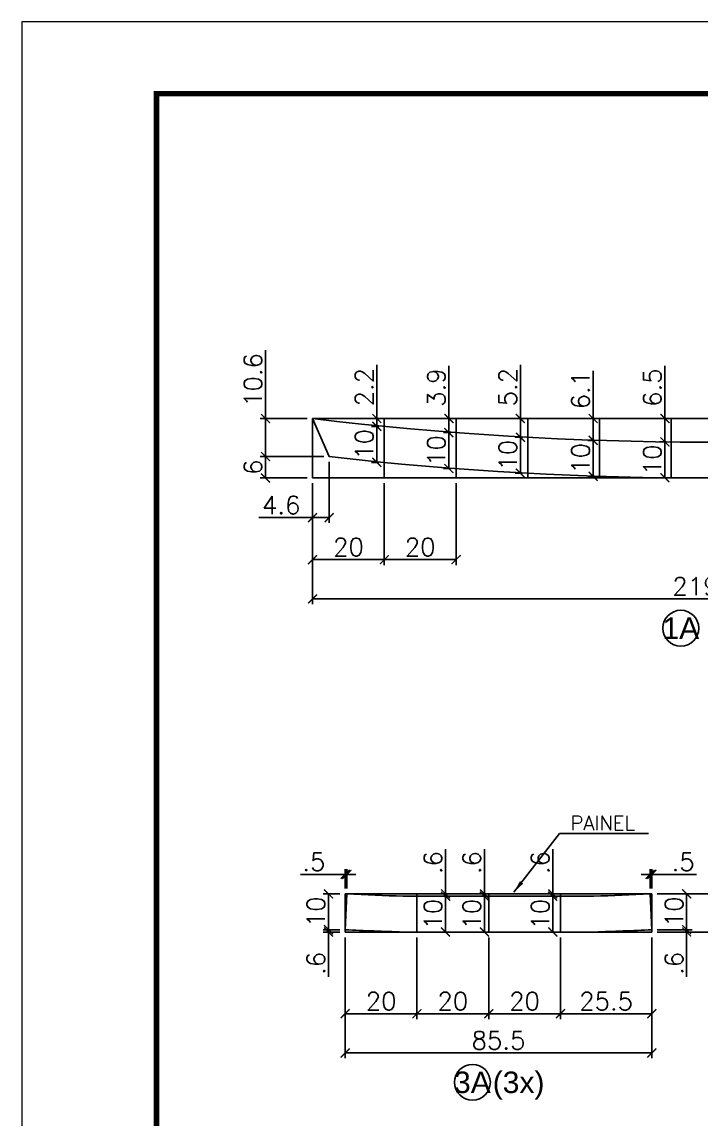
# Model space of a CAD drawing. Extents: x -15895 to 12929, y -2522 to 15173.
# Drawn here: x 8078 to 8456, y 5956 to 6568 of the extents above; entities that cross this region are included whole.
import ezdxf
from ezdxf.enums import TextEntityAlignment as Align

# ---------------------------------------------------------------- set-up
doc = ezdxf.new("R2010")
doc.units = 0
doc.header["$PDMODE"] = 35
doc.header["$PDSIZE"] = -10
doc.linetypes.add('DASHED', pattern=[0.75, 0.5, -0.25])
doc.layers.add('COTA', color=241, linetype='Continuous')
doc.layers.add('Romaneio', color=10, linetype='Continuous')
doc.layers.add('Folhas', color=255, linetype='Continuous', lineweight=9)
doc.layers.add('SARRAFO DE PRESSAO', color=251, linetype='DASHED', lineweight=9)
doc.styles.add('ARIAL', font='arial.ttf')
doc.styles.add('COTA TECNICA', font='techl___.ttf', dxfattribs={"height": 10})
doc.styles.add('Romans', font='romans.shx')
doc.dimstyles.new('Cota Seção (2x)', dxfattribs={"dimtxt": 10, "dimasz": 5, "dimexe": 3, "dimexo": 3, "dimgap": 2, "dimtad": 3, "dimdec": 1, "dimlfac": 0.5, "dimzin": 12, "dimdsep": 46, "dimtxsty": 'Romans', "dimblk": 'ARCHTICK', "dimcen": 0, "dimclrd": 4, "dimclre": 4, "dimclrt": 1, "dimadec": 1, "dimazin": 3, "dimtfac": 1, "dimtdec": 1, "dimtmove": 0, "dimatfit": 3, "dimldrblk": 'OBLIQUE', "dimfxl": 1, "dimtolj": 1, "dimtzin": 12, "dimarcsym": 0})
doc.dimstyles.new('PAINEL', dxfattribs={"dimtxt": 10, "dimasz": 3, "dimexe": 3, "dimexo": 3, "dimgap": 3, "dimtad": 1, "dimdec": 1, "dimzin": 12, "dimdsep": 46, "dimtxsty": 'COTA TECNICA', "dimblk1": 'OBLIQUE', "dimblk2": 'OBLIQUE', "dimsah": 1, "dimcen": 0.9, "dimclrd": 4, "dimclre": 4, "dimclrt": 240, "dimadec": 1, "dimazin": 3, "dimtfac": 1, "dimtdec": 1, "dimtmove": 0, "dimatfit": 3, "dimfxl": 1, "dimtolj": 1, "dimtzin": 12, "dimarcsym": 0})

# ---------------------------------------------------------------- blocks, each defined once
blk = doc.blocks.new('9999999999')
at = {"layer": 'Folhas'}
blk.add_lwpolyline([(98138.98, 34190.21), (99623.98, 34190.21), (99623.98, 35240.21), (98138.98, 35240.21)], close=True, dxfattribs=at)
at = {"layer": 'Folhas', "color": 30, "const_width": 3}
blk.add_lwpolyline([(98213.98, 34230.21), (99583.98, 34230.21), (99583.98, 35200.21), (98213.98, 35200.21)], close=True, dxfattribs=at)
blk = doc.blocks.new('_ArchTick')
at = {"color": 0, "linetype": 'ByBlock', "const_width": 0.15}
blk.add_lwpolyline([(-0.5, -0.5), (0.5, 0.5)], dxfattribs=at)
blk = doc.blocks.new('*D1283')
at = {"layer": 'COTA', "color": 4, "lineweight": -2, "transparency": 16777216}
for p, q in [((8239.88, 6310.42), (8239.88, 6242.93)), ((8679.56, 6310.42), (8679.56, 6242.93)), ((8239.88, 6245.93), (8679.56, 6245.93))]:
    blk.add_line(p, q, dxfattribs=at)
at = {"layer": 'Defpoints', "color": 0, "transparency": 16777216}
for p in [(8239.88, 6313.42), (8679.56, 6313.42), (8679.56, 6245.93)]:
    blk.add_point(p, dxfattribs=at)
at = {"layer": 'COTA', "color": 4, "lineweight": -2, "transparency": 16777216, "xscale": 5, "yscale": 5, "zscale": 5, "rotation": 180}
blk.add_blockref('_ArchTick', (8239.88, 6245.93), dxfattribs=at)
at = {"layer": 'COTA', "color": 4, "lineweight": -2, "transparency": 16777216, "xscale": 5, "yscale": 5, "zscale": 5}
blk.add_blockref('_ArchTick', (8679.56, 6245.93), dxfattribs=at)
at = {"layer": 'COTA', "color": 1, "transparency": 16777216, "insert": (8459.72, 6252.93), "char_height": 10, "attachment_point": 5, "style": 'Romans'}
blk.add_mtext('\\A1;219.8', dxfattribs=at)
blk = doc.blocks.new('_Oblique')
at = {"color": 0, "linetype": 'ByBlock', "lineweight": -2}
blk.add_line((-0.5, -0.5), (0.5, 0.5), dxfattribs=at)
blk = doc.blocks.new('*D1284')
at = {"layer": 'COTA', "color": 4, "lineweight": -2, "transparency": 16777216}
for p, q in [((8249.14, 6322.34), (8249.14, 6288.28)), ((8239.88, 6310.42), (8239.88, 6288.28)), ((8239.88, 6291.28), (8209.93, 6291.28)), ((8249.14, 6291.28), (8239.88, 6291.28))]:
    blk.add_line(p, q, dxfattribs=at)
at = {"layer": 'Defpoints', "color": 0, "transparency": 16777216}
for p in [(8249.14, 6325.34), (8239.88, 6313.42), (8239.88, 6291.28)]:
    blk.add_point(p, dxfattribs=at)
at = {"layer": 'COTA', "color": 4, "lineweight": -2, "transparency": 16777216, "xscale": 5, "yscale": 5, "zscale": 5, "rotation": 180}
blk.add_blockref('_ArchTick', (8239.88, 6291.28), dxfattribs=at)
at = {"layer": 'COTA', "color": 4, "lineweight": -2, "transparency": 16777216, "xscale": 5, "yscale": 5, "zscale": 5}
blk.add_blockref('_ArchTick', (8249.14, 6291.28), dxfattribs=at)
at = {"layer": 'COTA', "color": 1, "transparency": 16777216, "insert": (8222.41, 6298.28), "char_height": 10, "attachment_point": 5, "style": 'Romans'}
blk.add_mtext('\\A1;4.6', dxfattribs=at)
blk = doc.blocks.new('*D1285')
at = {"layer": 'COTA', "color": 4, "lineweight": -2, "transparency": 16777216}
for p, q in [((8239.88, 6310.42), (8239.88, 6264.82)), ((8279.88, 6310.42), (8279.88, 6264.82)), ((8239.88, 6267.82), (8279.88, 6267.82))]:
    blk.add_line(p, q, dxfattribs=at)
at = {"layer": 'Defpoints', "color": 0, "transparency": 16777216}
for p in [(8239.88, 6313.42), (8279.88, 6313.42), (8279.88, 6267.82)]:
    blk.add_point(p, dxfattribs=at)
at = {"layer": 'COTA', "color": 4, "lineweight": -2, "transparency": 16777216, "xscale": 5, "yscale": 5, "zscale": 5, "rotation": 180}
blk.add_blockref('_ArchTick', (8239.88, 6267.82), dxfattribs=at)
at = {"layer": 'COTA', "color": 4, "lineweight": -2, "transparency": 16777216, "xscale": 5, "yscale": 5, "zscale": 5}
blk.add_blockref('_ArchTick', (8279.88, 6267.82), dxfattribs=at)
at = {"layer": 'COTA', "color": 1, "transparency": 16777216, "insert": (8259.88, 6274.82), "char_height": 10, "attachment_point": 5, "style": 'Romans'}
blk.add_mtext('\\A1;20', dxfattribs=at)
blk = doc.blocks.new('*D1286')
at = {"layer": 'COTA', "color": 4, "lineweight": -2, "transparency": 16777216}
for p, q in [((8279.88, 6310.42), (8279.88, 6264.82)), ((8319.88, 6310.42), (8319.88, 6264.82)), ((8279.88, 6267.82), (8319.88, 6267.82))]:
    blk.add_line(p, q, dxfattribs=at)
at = {"layer": 'Defpoints', "color": 0, "transparency": 16777216}
for p in [(8279.88, 6313.42), (8319.88, 6313.42), (8319.88, 6267.82)]:
    blk.add_point(p, dxfattribs=at)
at = {"layer": 'COTA', "color": 4, "lineweight": -2, "transparency": 16777216, "xscale": 5, "yscale": 5, "zscale": 5, "rotation": 180}
blk.add_blockref('_ArchTick', (8279.88, 6267.82), dxfattribs=at)
at = {"layer": 'COTA', "color": 4, "lineweight": -2, "transparency": 16777216, "xscale": 5, "yscale": 5, "zscale": 5}
blk.add_blockref('_ArchTick', (8319.88, 6267.82), dxfattribs=at)
at = {"layer": 'COTA', "color": 1, "transparency": 16777216, "insert": (8299.88, 6274.82), "char_height": 10, "attachment_point": 5, "style": 'Romans'}
blk.add_mtext('\\A1;20', dxfattribs=at)
blk = doc.blocks.new('*D1289')
at = {"layer": 'COTA', "color": 4, "lineweight": -2, "transparency": 16777216}
for p, q in [((8246.14, 6325.34), (8210.66, 6325.34)), ((8213.66, 6325.34), (8213.66, 6313.42)), ((8236.88, 6313.42), (8210.66, 6313.42))]:
    blk.add_line(p, q, dxfattribs=at)
at = {"layer": 'Defpoints', "color": 0, "transparency": 16777216}
for p in [(8249.14, 6325.34), (8213.66, 6313.42), (8239.88, 6313.42)]:
    blk.add_point(p, dxfattribs=at)
at = {"layer": 'COTA', "color": 4, "lineweight": -2, "transparency": 16777216, "xscale": 5, "yscale": 5, "zscale": 5}
for p, rotation in [((8213.66, 6325.34), 90), ((8213.66, 6313.42), 270)]:
    blk.add_blockref('_ArchTick', p, dxfattribs=dict(at, rotation=rotation))
at = {"layer": 'COTA', "color": 1, "transparency": 16777216, "insert": (8206.66, 6319.38), "char_height": 10, "attachment_point": 5, "rotation": 90, "style": 'Romans'}
blk.add_mtext('\\A1;6', dxfattribs=at)
blk = doc.blocks.new('*D1290')
at = {"layer": 'COTA', "color": 4, "lineweight": -2, "transparency": 16777216}
for p, q in [((8213.66, 6346.57), (8213.66, 6384.62)), ((8236.88, 6346.57), (8210.66, 6346.57)), ((8213.66, 6325.34), (8213.66, 6346.57)), ((8246.14, 6325.34), (8210.66, 6325.34))]:
    blk.add_line(p, q, dxfattribs=at)
at = {"layer": 'Defpoints', "color": 0, "transparency": 16777216}
for p in [(8213.66, 6346.57), (8239.88, 6346.57), (8249.14, 6325.34)]:
    blk.add_point(p, dxfattribs=at)
at = {"layer": 'COTA', "color": 4, "lineweight": -2, "transparency": 16777216, "xscale": 5, "yscale": 5, "zscale": 5}
for p, rotation in [((8213.66, 6346.57), 90), ((8213.66, 6325.34), 270)]:
    blk.add_blockref('_ArchTick', p, dxfattribs=dict(at, rotation=rotation))
at = {"layer": 'COTA', "color": 1, "transparency": 16777216, "insert": (8206.66, 6368.09), "char_height": 10, "attachment_point": 5, "rotation": 90, "style": 'Romans'}
blk.add_mtext('\\A1;10.6', dxfattribs=at)
blk = doc.blocks.new('*D1291')
at = {"layer": 'COTA', "color": 4, "lineweight": -2, "transparency": 16777216}
for p, q in [((8276.88, 6342.18), (8272.72, 6342.18)), ((8275.72, 6322.09), (8275.72, 6342.18)), ((8276.88, 6322.09), (8272.72, 6322.09))]:
    blk.add_line(p, q, dxfattribs=at)
at = {"layer": 'Defpoints', "color": 0, "transparency": 16777216}
for p in [(8275.72, 6342.18), (8279.88, 6342.18), (8279.88, 6322.09)]:
    blk.add_point(p, dxfattribs=at)
at = {"layer": 'COTA', "color": 4, "lineweight": -2, "transparency": 16777216, "xscale": 5, "yscale": 5, "zscale": 5}
for p, rotation in [((8275.72, 6342.18), 90), ((8275.72, 6322.09), 270)]:
    blk.add_blockref('_ArchTick', p, dxfattribs=dict(at, rotation=rotation))
at = {"layer": 'COTA', "color": 1, "transparency": 16777216, "insert": (8268.72, 6332.13), "char_height": 10, "attachment_point": 5, "rotation": 90, "style": 'Romans'}
blk.add_mtext('\\A1;10', dxfattribs=at)
blk = doc.blocks.new('*D1292')
at = {"layer": 'COTA', "color": 4, "lineweight": -2, "transparency": 16777216}
for p, q in [((8275.72, 6346.57), (8275.72, 6376.52)), ((8276.88, 6346.57), (8272.72, 6346.57)), ((8276.88, 6342.18), (8272.72, 6342.18)), ((8275.72, 6342.18), (8275.72, 6346.57))]:
    blk.add_line(p, q, dxfattribs=at)
at = {"layer": 'Defpoints', "color": 0, "transparency": 16777216}
for p in [(8275.72, 6346.57), (8279.88, 6346.57), (8279.88, 6342.18)]:
    blk.add_point(p, dxfattribs=at)
at = {"layer": 'COTA', "color": 4, "lineweight": -2, "transparency": 16777216, "xscale": 5, "yscale": 5, "zscale": 5}
for p, rotation in [((8275.72, 6346.57), 90), ((8275.72, 6342.18), 270)]:
    blk.add_blockref('_ArchTick', p, dxfattribs=dict(at, rotation=rotation))
at = {"layer": 'COTA', "color": 1, "transparency": 16777216, "insert": (8268.72, 6364.05), "char_height": 10, "attachment_point": 5, "rotation": 90, "style": 'Romans'}
blk.add_mtext('\\A1;2.2', dxfattribs=at)
blk = doc.blocks.new('*D1293')
at = {"layer": 'COTA', "color": 4, "lineweight": -2, "transparency": 16777216}
for p, q in [((8316.88, 6338.69), (8312.89, 6338.69)), ((8315.89, 6318.63), (8315.89, 6338.69)), ((8316.88, 6318.63), (8312.89, 6318.63))]:
    blk.add_line(p, q, dxfattribs=at)
at = {"layer": 'Defpoints', "color": 0, "transparency": 16777216}
for p in [(8315.89, 6338.69), (8319.88, 6338.69), (8319.88, 6318.63)]:
    blk.add_point(p, dxfattribs=at)
at = {"layer": 'COTA', "color": 4, "lineweight": -2, "transparency": 16777216, "xscale": 5, "yscale": 5, "zscale": 5}
for p, rotation in [((8315.89, 6338.69), 90), ((8315.89, 6318.63), 270)]:
    blk.add_blockref('_ArchTick', p, dxfattribs=dict(at, rotation=rotation))
at = {"layer": 'COTA', "color": 1, "transparency": 16777216, "insert": (8308.89, 6328.66), "char_height": 10, "attachment_point": 5, "rotation": 90, "style": 'Romans'}
blk.add_mtext('\\A1;10', dxfattribs=at)
blk = doc.blocks.new('*D1294')
at = {"layer": 'COTA', "color": 4, "lineweight": -2, "transparency": 16777216}
for p, q in [((8315.89, 6346.57), (8315.89, 6376.05)), ((8316.88, 6346.57), (8312.89, 6346.57)), ((8315.89, 6338.69), (8315.89, 6346.57)), ((8316.88, 6338.69), (8312.89, 6338.69))]:
    blk.add_line(p, q, dxfattribs=at)
at = {"layer": 'Defpoints', "color": 0, "transparency": 16777216}
for p in [(8315.89, 6346.57), (8319.88, 6346.57), (8319.88, 6338.69)]:
    blk.add_point(p, dxfattribs=at)
at = {"layer": 'COTA', "color": 4, "lineweight": -2, "transparency": 16777216, "xscale": 5, "yscale": 5, "zscale": 5}
for p, rotation in [((8315.89, 6346.57), 90), ((8315.89, 6338.69), 270)]:
    blk.add_blockref('_ArchTick', p, dxfattribs=dict(at, rotation=rotation))
at = {"layer": 'COTA', "color": 1, "transparency": 16777216, "insert": (8308.89, 6363.81), "char_height": 10, "attachment_point": 5, "rotation": 90, "style": 'Romans'}
blk.add_mtext('\\A1;3.9', dxfattribs=at)
blk = doc.blocks.new('*D1295')
at = {"layer": 'COTA', "color": 4, "lineweight": -2, "transparency": 16777216}
for p, q in [((8356.88, 6336.08), (8352.75, 6336.08)), ((8355.75, 6316.05), (8355.75, 6336.08)), ((8356.88, 6316.05), (8352.75, 6316.05))]:
    blk.add_line(p, q, dxfattribs=at)
at = {"layer": 'Defpoints', "color": 0, "transparency": 16777216}
for p in [(8355.75, 6336.08), (8359.88, 6336.08), (8359.88, 6316.05)]:
    blk.add_point(p, dxfattribs=at)
at = {"layer": 'COTA', "color": 4, "lineweight": -2, "transparency": 16777216, "xscale": 5, "yscale": 5, "zscale": 5}
for p, rotation in [((8355.75, 6336.08), 90), ((8355.75, 6316.05), 270)]:
    blk.add_blockref('_ArchTick', p, dxfattribs=dict(at, rotation=rotation))
at = {"layer": 'COTA', "color": 1, "transparency": 16777216, "insert": (8348.75, 6326.06), "char_height": 10, "attachment_point": 5, "rotation": 90, "style": 'Romans'}
blk.add_mtext('\\A1;10', dxfattribs=at)
blk = doc.blocks.new('*D1296')
at = {"layer": 'COTA', "color": 4, "lineweight": -2, "transparency": 16777216}
for p, q in [((8355.75, 6346.57), (8355.75, 6376.52)), ((8356.88, 6346.57), (8352.75, 6346.57)), ((8355.75, 6336.08), (8355.75, 6346.57)), ((8356.88, 6336.08), (8352.75, 6336.08))]:
    blk.add_line(p, q, dxfattribs=at)
at = {"layer": 'Defpoints', "color": 0, "transparency": 16777216}
for p in [(8355.75, 6346.57), (8359.88, 6346.57), (8359.88, 6336.08)]:
    blk.add_point(p, dxfattribs=at)
at = {"layer": 'COTA', "color": 4, "lineweight": -2, "transparency": 16777216, "xscale": 5, "yscale": 5, "zscale": 5}
for p, rotation in [((8355.75, 6346.57), 90), ((8355.75, 6336.08), 270)]:
    blk.add_blockref('_ArchTick', p, dxfattribs=dict(at, rotation=rotation))
at = {"layer": 'COTA', "color": 1, "transparency": 16777216, "insert": (8348.75, 6364.05), "char_height": 10, "attachment_point": 5, "rotation": 90, "style": 'Romans'}
blk.add_mtext('\\A1;5.2', dxfattribs=at)
blk = doc.blocks.new('*D1297')
at = {"layer": 'COTA', "color": 4, "lineweight": -2, "transparency": 16777216}
for p, q in [((8397.52, 6334.33), (8393.3, 6334.33)), ((8396.3, 6314.34), (8396.3, 6334.33)), ((8396.88, 6314.34), (8393.3, 6314.34))]:
    blk.add_line(p, q, dxfattribs=at)
at = {"layer": 'Defpoints', "color": 0, "transparency": 16777216}
for p in [(8396.3, 6334.33), (8400.52, 6334.33), (8399.88, 6314.34)]:
    blk.add_point(p, dxfattribs=at)
at = {"layer": 'COTA', "color": 4, "lineweight": -2, "transparency": 16777216, "xscale": 5, "yscale": 5, "zscale": 5}
for p, rotation in [((8396.3, 6334.33), 90), ((8396.3, 6314.34), 270)]:
    blk.add_blockref('_ArchTick', p, dxfattribs=dict(at, rotation=rotation))
at = {"layer": 'COTA', "color": 1, "transparency": 16777216, "insert": (8389.3, 6324.33), "char_height": 10, "attachment_point": 5, "rotation": 90, "style": 'Romans'}
blk.add_mtext('\\A1;10', dxfattribs=at)
blk = doc.blocks.new('*D1298')
at = {"layer": 'COTA', "color": 4, "lineweight": -2, "transparency": 16777216}
for p, q in [((8396.3, 6346.57), (8396.3, 6373.19)), ((8396.88, 6346.57), (8393.3, 6346.57)), ((8396.3, 6334.35), (8396.3, 6346.57)), ((8396.88, 6334.35), (8393.3, 6334.35))]:
    blk.add_line(p, q, dxfattribs=at)
at = {"layer": 'Defpoints', "color": 0, "transparency": 16777216}
for p in [(8396.3, 6346.57), (8399.88, 6346.57), (8399.88, 6334.35)]:
    blk.add_point(p, dxfattribs=at)
at = {"layer": 'COTA', "color": 4, "lineweight": -2, "transparency": 16777216, "xscale": 5, "yscale": 5, "zscale": 5}
for p, rotation in [((8396.3, 6346.57), 90), ((8396.3, 6334.35), 270)]:
    blk.add_blockref('_ArchTick', p, dxfattribs=dict(at, rotation=rotation))
at = {"layer": 'COTA', "color": 1, "transparency": 16777216, "insert": (8389.3, 6362.38), "char_height": 10, "attachment_point": 5, "rotation": 90, "style": 'Romans'}
blk.add_mtext('\\A1;6.1', dxfattribs=at)
blk = doc.blocks.new('*D1299')
at = {"layer": 'COTA', "color": 4, "lineweight": -2, "transparency": 16777216}
for p, q in [((8437.09, 6333.5), (8433.31, 6333.5)), ((8436.31, 6313.5), (8436.31, 6333.5)), ((8436.88, 6313.5), (8433.31, 6313.5))]:
    blk.add_line(p, q, dxfattribs=at)
at = {"layer": 'Defpoints', "color": 0, "transparency": 16777216}
for p in [(8436.31, 6333.5), (8440.09, 6333.5), (8439.88, 6313.5)]:
    blk.add_point(p, dxfattribs=at)
at = {"layer": 'COTA', "color": 4, "lineweight": -2, "transparency": 16777216, "xscale": 5, "yscale": 5, "zscale": 5}
for p, rotation in [((8436.31, 6333.5), 90), ((8436.31, 6313.5), 270)]:
    blk.add_blockref('_ArchTick', p, dxfattribs=dict(at, rotation=rotation))
at = {"layer": 'COTA', "color": 1, "transparency": 16777216, "insert": (8429.31, 6323.5), "char_height": 10, "attachment_point": 5, "rotation": 90, "style": 'Romans'}
blk.add_mtext('\\A1;10', dxfattribs=at)
blk = doc.blocks.new('*D1300')
at = {"layer": 'COTA', "color": 4, "lineweight": -2, "transparency": 16777216}
for p, q in [((8436.31, 6346.57), (8436.31, 6376.05)), ((8436.88, 6346.57), (8433.31, 6346.57)), ((8436.31, 6333.5), (8436.31, 6346.57)), ((8436.88, 6333.5), (8433.31, 6333.5))]:
    blk.add_line(p, q, dxfattribs=at)
at = {"layer": 'Defpoints', "color": 0, "transparency": 16777216}
for p in [(8436.31, 6346.57), (8439.88, 6346.57), (8439.88, 6333.5)]:
    blk.add_point(p, dxfattribs=at)
at = {"layer": 'COTA', "color": 4, "lineweight": -2, "transparency": 16777216, "xscale": 5, "yscale": 5, "zscale": 5}
for p, rotation in [((8436.31, 6346.57), 90), ((8436.31, 6333.5), 270)]:
    blk.add_blockref('_ArchTick', p, dxfattribs=dict(at, rotation=rotation))
at = {"layer": 'COTA', "color": 1, "transparency": 16777216, "insert": (8429.31, 6363.81), "char_height": 10, "attachment_point": 5, "rotation": 90, "style": 'Romans'}
blk.add_mtext('\\A1;6.5', dxfattribs=at)
blk = doc.blocks.new('*D1347')
at = {"layer": 'COTA', "color": 4, "lineweight": -2, "transparency": 16777216}
for p, q in [((8258.08, 6057.06), (8258.08, 5989.58)), ((8429, 6057.06), (8429, 5989.58)), ((8258.08, 5992.58), (8429, 5992.58))]:
    blk.add_line(p, q, dxfattribs=at)
at = {"layer": 'Defpoints', "color": 0, "transparency": 16777216}
for p in [(8258.08, 6060.06), (8429, 6060.06), (8429, 5992.58)]:
    blk.add_point(p, dxfattribs=at)
at = {"layer": 'COTA', "color": 4, "lineweight": -2, "transparency": 16777216, "xscale": 5, "yscale": 5, "zscale": 5, "rotation": 180}
blk.add_blockref('_ArchTick', (8258.08, 5992.58), dxfattribs=at)
at = {"layer": 'COTA', "color": 4, "lineweight": -2, "transparency": 16777216, "xscale": 5, "yscale": 5, "zscale": 5}
blk.add_blockref('_ArchTick', (8429, 5992.58), dxfattribs=at)
at = {"layer": 'COTA', "color": 1, "transparency": 16777216, "insert": (8343.54, 5999.58), "char_height": 10, "attachment_point": 5, "style": 'Romans'}
blk.add_mtext('\\A1;85.5', dxfattribs=at)
blk = doc.blocks.new('*D1348')
at = {"layer": 'COTA', "color": 4, "lineweight": -2, "transparency": 16777216}
for p, q in [((8258.08, 6057.06), (8258.08, 6011.47)), ((8298.08, 6057.06), (8298.08, 6011.47)), ((8258.08, 6014.47), (8298.08, 6014.47))]:
    blk.add_line(p, q, dxfattribs=at)
at = {"layer": 'Defpoints', "color": 0, "transparency": 16777216}
for p in [(8258.08, 6060.06), (8298.08, 6060.06), (8298.08, 6014.47)]:
    blk.add_point(p, dxfattribs=at)
at = {"layer": 'COTA', "color": 4, "lineweight": -2, "transparency": 16777216, "xscale": 5, "yscale": 5, "zscale": 5, "rotation": 180}
blk.add_blockref('_ArchTick', (8258.08, 6014.47), dxfattribs=at)
at = {"layer": 'COTA', "color": 4, "lineweight": -2, "transparency": 16777216, "xscale": 5, "yscale": 5, "zscale": 5}
blk.add_blockref('_ArchTick', (8298.08, 6014.47), dxfattribs=at)
at = {"layer": 'COTA', "color": 1, "transparency": 16777216, "insert": (8278.08, 6021.47), "char_height": 10, "attachment_point": 5, "style": 'Romans'}
blk.add_mtext('\\A1;20', dxfattribs=at)
blk = doc.blocks.new('*D1349')
at = {"layer": 'COTA', "color": 4, "lineweight": -2, "transparency": 16777216}
for p, q in [((8298.08, 6057.06), (8298.08, 6011.47)), ((8338.08, 6057.06), (8338.08, 6011.47)), ((8298.08, 6014.47), (8338.08, 6014.47))]:
    blk.add_line(p, q, dxfattribs=at)
at = {"layer": 'Defpoints', "color": 0, "transparency": 16777216}
for p in [(8298.08, 6060.06), (8338.08, 6060.06), (8338.08, 6014.47)]:
    blk.add_point(p, dxfattribs=at)
at = {"layer": 'COTA', "color": 4, "lineweight": -2, "transparency": 16777216, "xscale": 5, "yscale": 5, "zscale": 5, "rotation": 180}
blk.add_blockref('_ArchTick', (8298.08, 6014.47), dxfattribs=at)
at = {"layer": 'COTA', "color": 4, "lineweight": -2, "transparency": 16777216, "xscale": 5, "yscale": 5, "zscale": 5}
blk.add_blockref('_ArchTick', (8338.08, 6014.47), dxfattribs=at)
at = {"layer": 'COTA', "color": 1, "transparency": 16777216, "insert": (8318.08, 6021.47), "char_height": 10, "attachment_point": 5, "style": 'Romans'}
blk.add_mtext('\\A1;20', dxfattribs=at)
blk = doc.blocks.new('*D1350')
at = {"layer": 'COTA', "color": 4, "lineweight": -2, "transparency": 16777216}
for p, q in [((8338.08, 6057.06), (8338.08, 6011.47)), ((8378.08, 6057.06), (8378.08, 6011.47)), ((8338.08, 6014.47), (8378.08, 6014.47))]:
    blk.add_line(p, q, dxfattribs=at)
at = {"layer": 'Defpoints', "color": 0, "transparency": 16777216}
for p in [(8338.08, 6060.06), (8378.08, 6060.06), (8378.08, 6014.47)]:
    blk.add_point(p, dxfattribs=at)
at = {"layer": 'COTA', "color": 4, "lineweight": -2, "transparency": 16777216, "xscale": 5, "yscale": 5, "zscale": 5, "rotation": 180}
blk.add_blockref('_ArchTick', (8338.08, 6014.47), dxfattribs=at)
at = {"layer": 'COTA', "color": 4, "lineweight": -2, "transparency": 16777216, "xscale": 5, "yscale": 5, "zscale": 5}
blk.add_blockref('_ArchTick', (8378.08, 6014.47), dxfattribs=at)
at = {"layer": 'COTA', "color": 1, "transparency": 16777216, "insert": (8358.08, 6021.47), "char_height": 10, "attachment_point": 5, "style": 'Romans'}
blk.add_mtext('\\A1;20', dxfattribs=at)
blk = doc.blocks.new('*D1351')
at = {"layer": 'COTA', "color": 4, "lineweight": -2, "transparency": 16777216}
for p, q in [((8378.08, 6057.06), (8378.08, 6011.47)), ((8429, 6057.06), (8429, 6011.47)), ((8378.08, 6014.47), (8429, 6014.47))]:
    blk.add_line(p, q, dxfattribs=at)
at = {"layer": 'Defpoints', "color": 0, "transparency": 16777216}
for p in [(8378.08, 6060.06), (8429, 6060.06), (8429, 6014.47)]:
    blk.add_point(p, dxfattribs=at)
at = {"layer": 'COTA', "color": 4, "lineweight": -2, "transparency": 16777216, "xscale": 5, "yscale": 5, "zscale": 5, "rotation": 180}
blk.add_blockref('_ArchTick', (8378.08, 6014.47), dxfattribs=at)
at = {"layer": 'COTA', "color": 4, "lineweight": -2, "transparency": 16777216, "xscale": 5, "yscale": 5, "zscale": 5}
blk.add_blockref('_ArchTick', (8429, 6014.47), dxfattribs=at)
at = {"layer": 'COTA', "color": 1, "transparency": 16777216, "insert": (8403.54, 6021.47), "char_height": 10, "attachment_point": 5, "style": 'Romans'}
blk.add_mtext('\\A1;25.5', dxfattribs=at)
blk = doc.blocks.new('*D1352')
at = {"layer": 'COTA', "color": 4, "lineweight": -2, "transparency": 16777216}
for p, q in [((8248.77, 6061.35), (8248.77, 6066.35)), ((8255.08, 6061.35), (8245.77, 6061.35)), ((8248.77, 6061.35), (8248.77, 6060.06)), ((8255.08, 6060.06), (8245.77, 6060.06)), ((8248.77, 6060.06), (8248.77, 6035.11))]:
    blk.add_line(p, q, dxfattribs=at)
at = {"layer": 'Defpoints', "color": 0, "transparency": 16777216}
for p in [(8258.08, 6061.35), (8248.77, 6060.06), (8258.08, 6060.06)]:
    blk.add_point(p, dxfattribs=at)
at = {"layer": 'COTA', "color": 4, "lineweight": -2, "transparency": 16777216, "xscale": 5, "yscale": 5, "zscale": 5}
for p, rotation in [((8248.77, 6061.35), 270), ((8248.77, 6060.06), 90)]:
    blk.add_blockref('_ArchTick', p, dxfattribs=dict(at, rotation=rotation))
at = {"layer": 'COTA', "color": 1, "transparency": 16777216, "insert": (8241.77, 6042.58), "char_height": 10, "attachment_point": 5, "rotation": 90, "style": 'Romans'}
blk.add_mtext('\\A1;.6', dxfattribs=at)
blk = doc.blocks.new('*D1353')
at = {"layer": 'COTA', "color": 4, "lineweight": -2, "transparency": 16777216}
for p, q in [((8255.08, 6081.33), (8245.77, 6081.33)), ((8248.77, 6061.35), (8248.77, 6081.33)), ((8255.08, 6061.35), (8245.77, 6061.35))]:
    blk.add_line(p, q, dxfattribs=at)
at = {"layer": 'Defpoints', "color": 0, "transparency": 16777216}
for p in [(8248.77, 6081.33), (8258.08, 6081.33), (8258.08, 6061.35)]:
    blk.add_point(p, dxfattribs=at)
at = {"layer": 'COTA', "color": 4, "lineweight": -2, "transparency": 16777216, "xscale": 5, "yscale": 5, "zscale": 5}
for p, rotation in [((8248.77, 6081.33), 90), ((8248.77, 6061.35), 270)]:
    blk.add_blockref('_ArchTick', p, dxfattribs=dict(at, rotation=rotation))
at = {"layer": 'COTA', "color": 1, "transparency": 16777216, "insert": (8241.77, 6071.34), "char_height": 10, "attachment_point": 5, "rotation": 90, "style": 'Romans'}
blk.add_mtext('\\A1;10', dxfattribs=at)
blk = doc.blocks.new('*D1354')
at = {"layer": 'COTA', "color": 4, "lineweight": -2, "transparency": 16777216}
for p, q in [((8258.08, 6092.21), (8233.13, 6092.21)), ((8258.08, 6084.33), (8258.08, 6095.21)), ((8259.06, 6092.21), (8258.08, 6092.21)), ((8259.06, 6084.33), (8259.06, 6095.21)), ((8259.06, 6092.21), (8264.06, 6092.21))]:
    blk.add_line(p, q, dxfattribs=at)
at = {"layer": 'Defpoints', "color": 0, "transparency": 16777216}
for p in [(8258.08, 6092.21), (8258.08, 6081.33), (8259.06, 6081.33)]:
    blk.add_point(p, dxfattribs=at)
at = {"layer": 'COTA', "color": 4, "lineweight": -2, "transparency": 16777216, "xscale": 5, "yscale": 5, "zscale": 5}
blk.add_blockref('_ArchTick', (8258.08, 6092.21), dxfattribs=at)
at = {"layer": 'COTA', "color": 4, "lineweight": -2, "transparency": 16777216, "xscale": 5, "yscale": 5, "zscale": 5, "rotation": 180}
blk.add_blockref('_ArchTick', (8259.06, 6092.21), dxfattribs=at)
at = {"layer": 'COTA', "color": 1, "transparency": 16777216, "insert": (8240.61, 6099.21), "char_height": 10, "attachment_point": 5, "style": 'Romans'}
blk.add_mtext('\\A1;.5', dxfattribs=at)
blk = doc.blocks.new('*D1355')
at = {"layer": 'COTA', "color": 4, "lineweight": -2, "transparency": 16777216}
for p, q in [((8301.08, 6080.06), (8317.02, 6080.06)), ((8314.02, 6060.06), (8314.02, 6080.06)), ((8301.08, 6060.06), (8317.02, 6060.06))]:
    blk.add_line(p, q, dxfattribs=at)
at = {"layer": 'Defpoints', "color": 0, "transparency": 16777216}
for p in [(8298.08, 6080.06), (8314.02, 6080.06), (8298.08, 6060.06)]:
    blk.add_point(p, dxfattribs=at)
at = {"layer": 'COTA', "color": 4, "lineweight": -2, "transparency": 16777216, "xscale": 5, "yscale": 5, "zscale": 5}
for p, rotation in [((8314.02, 6080.06), 90), ((8314.02, 6060.06), 270)]:
    blk.add_blockref('_ArchTick', p, dxfattribs=dict(at, rotation=rotation))
at = {"layer": 'COTA', "color": 1, "transparency": 16777216, "insert": (8307.02, 6070.06), "char_height": 10, "attachment_point": 5, "rotation": 90, "style": 'Romans'}
blk.add_mtext('\\A1;10', dxfattribs=at)
blk = doc.blocks.new('*D1356')
at = {"layer": 'COTA', "color": 4, "lineweight": -2, "transparency": 16777216}
for p, q in [((8314.02, 6081.33), (8314.02, 6106.28)), ((8301.08, 6081.33), (8317.02, 6081.33)), ((8301.08, 6080.06), (8317.02, 6080.06)), ((8314.02, 6080.06), (8314.02, 6081.33)), ((8314.02, 6080.06), (8314.02, 6075.06))]:
    blk.add_line(p, q, dxfattribs=at)
at = {"layer": 'Defpoints', "color": 0, "transparency": 16777216}
for p in [(8298.08, 6081.33), (8298.08, 6080.06), (8314.02, 6081.33)]:
    blk.add_point(p, dxfattribs=at)
at = {"layer": 'COTA', "color": 4, "lineweight": -2, "transparency": 16777216, "xscale": 5, "yscale": 5, "zscale": 5}
for p, rotation in [((8314.02, 6081.33), 270), ((8314.02, 6080.06), 90)]:
    blk.add_blockref('_ArchTick', p, dxfattribs=dict(at, rotation=rotation))
at = {"layer": 'COTA', "color": 1, "transparency": 16777216, "insert": (8307.02, 6098.8), "char_height": 10, "attachment_point": 5, "rotation": 90, "style": 'Romans'}
blk.add_mtext('\\A1;.6', dxfattribs=at)
blk = doc.blocks.new('*D1357')
at = {"layer": 'COTA', "color": 4, "lineweight": -2, "transparency": 16777216}
for p, q in [((8335.08, 6080.06), (8332.69, 6080.06)), ((8335.69, 6060.06), (8335.69, 6080.06)), ((8335.08, 6060.06), (8332.69, 6060.06))]:
    blk.add_line(p, q, dxfattribs=at)
at = {"layer": 'Defpoints', "color": 0, "transparency": 16777216}
for p in [(8335.69, 6080.06), (8338.08, 6080.06), (8338.08, 6060.06)]:
    blk.add_point(p, dxfattribs=at)
at = {"layer": 'COTA', "color": 4, "lineweight": -2, "transparency": 16777216, "xscale": 5, "yscale": 5, "zscale": 5}
for p, rotation in [((8335.69, 6080.06), 90), ((8335.69, 6060.06), 270)]:
    blk.add_blockref('_ArchTick', p, dxfattribs=dict(at, rotation=rotation))
at = {"layer": 'COTA', "color": 1, "transparency": 16777216, "insert": (8328.69, 6070.06), "char_height": 10, "attachment_point": 5, "rotation": 90, "style": 'Romans'}
blk.add_mtext('\\A1;10', dxfattribs=at)
blk = doc.blocks.new('*D1358')
at = {"layer": 'COTA', "color": 4, "lineweight": -2, "transparency": 16777216}
for p, q in [((8335.69, 6081.33), (8335.69, 6106.28)), ((8335.08, 6081.33), (8332.69, 6081.33)), ((8335.08, 6080.06), (8332.69, 6080.06)), ((8335.69, 6080.06), (8335.69, 6081.33)), ((8335.69, 6080.06), (8335.69, 6075.06))]:
    blk.add_line(p, q, dxfattribs=at)
at = {"layer": 'Defpoints', "color": 0, "transparency": 16777216}
for p in [(8335.69, 6081.33), (8338.08, 6081.33), (8338.08, 6080.06)]:
    blk.add_point(p, dxfattribs=at)
at = {"layer": 'COTA', "color": 4, "lineweight": -2, "transparency": 16777216, "xscale": 5, "yscale": 5, "zscale": 5}
for p, rotation in [((8335.69, 6081.33), 270), ((8335.69, 6080.06), 90)]:
    blk.add_blockref('_ArchTick', p, dxfattribs=dict(at, rotation=rotation))
at = {"layer": 'COTA', "color": 1, "transparency": 16777216, "insert": (8328.69, 6098.8), "char_height": 10, "attachment_point": 5, "rotation": 90, "style": 'Romans'}
blk.add_mtext('\\A1;.6', dxfattribs=at)
blk = doc.blocks.new('*D1359')
at = {"layer": 'COTA', "color": 4, "lineweight": -2, "transparency": 16777216}
for p, q in [((8375.08, 6080.06), (8370.8, 6080.06)), ((8373.8, 6060.06), (8373.8, 6080.06)), ((8375.08, 6060.06), (8370.8, 6060.06))]:
    blk.add_line(p, q, dxfattribs=at)
at = {"layer": 'Defpoints', "color": 0, "transparency": 16777216}
for p in [(8373.8, 6080.06), (8378.08, 6080.06), (8378.08, 6060.06)]:
    blk.add_point(p, dxfattribs=at)
at = {"layer": 'COTA', "color": 4, "lineweight": -2, "transparency": 16777216, "xscale": 5, "yscale": 5, "zscale": 5}
for p, rotation in [((8373.8, 6080.06), 90), ((8373.8, 6060.06), 270)]:
    blk.add_blockref('_ArchTick', p, dxfattribs=dict(at, rotation=rotation))
at = {"layer": 'COTA', "color": 1, "transparency": 16777216, "insert": (8366.8, 6070.06), "char_height": 10, "attachment_point": 5, "rotation": 90, "style": 'Romans'}
blk.add_mtext('\\A1;10', dxfattribs=at)
blk = doc.blocks.new('*D1360')
at = {"layer": 'COTA', "color": 4, "lineweight": -2, "transparency": 16777216}
for p, q in [((8373.8, 6081.33), (8373.8, 6106.28)), ((8375.08, 6081.33), (8370.8, 6081.33)), ((8375.08, 6080.06), (8370.8, 6080.06)), ((8373.8, 6080.06), (8373.8, 6081.33)), ((8373.8, 6080.06), (8373.8, 6075.06))]:
    blk.add_line(p, q, dxfattribs=at)
at = {"layer": 'Defpoints', "color": 0, "transparency": 16777216}
for p in [(8373.8, 6081.33), (8378.08, 6081.33), (8378.08, 6080.06)]:
    blk.add_point(p, dxfattribs=at)
at = {"layer": 'COTA', "color": 4, "lineweight": -2, "transparency": 16777216, "xscale": 5, "yscale": 5, "zscale": 5}
for p, rotation in [((8373.8, 6081.33), 270), ((8373.8, 6080.06), 90)]:
    blk.add_blockref('_ArchTick', p, dxfattribs=dict(at, rotation=rotation))
at = {"layer": 'COTA', "color": 1, "transparency": 16777216, "insert": (8366.8, 6098.8), "char_height": 10, "attachment_point": 5, "rotation": 90, "style": 'Romans'}
blk.add_mtext('\\A1;.6', dxfattribs=at)
blk = doc.blocks.new('*D1361')
at = {"layer": 'COTA', "color": 4, "lineweight": -2, "transparency": 16777216}
for p, q in [((8448.44, 6061.35), (8448.44, 6066.35)), ((8432, 6061.35), (8451.44, 6061.35)), ((8448.44, 6061.35), (8448.44, 6060.06)), ((8432, 6060.06), (8451.44, 6060.06)), ((8448.44, 6060.06), (8448.44, 6035.11))]:
    blk.add_line(p, q, dxfattribs=at)
at = {"layer": 'Defpoints', "color": 0, "transparency": 16777216}
for p in [(8429, 6061.35), (8429, 6060.06), (8448.44, 6060.06)]:
    blk.add_point(p, dxfattribs=at)
at = {"layer": 'COTA', "color": 4, "lineweight": -2, "transparency": 16777216, "xscale": 5, "yscale": 5, "zscale": 5}
for p, rotation in [((8448.44, 6061.35), 270), ((8448.44, 6060.06), 90)]:
    blk.add_blockref('_ArchTick', p, dxfattribs=dict(at, rotation=rotation))
at = {"layer": 'COTA', "color": 1, "transparency": 16777216, "insert": (8441.44, 6042.58), "char_height": 10, "attachment_point": 5, "rotation": 90, "style": 'Romans'}
blk.add_mtext('\\A1;.6', dxfattribs=at)
blk = doc.blocks.new('*D1362')
at = {"layer": 'COTA', "color": 4, "lineweight": -2, "transparency": 16777216}
for p, q in [((8432, 6081.33), (8451.44, 6081.33)), ((8448.44, 6061.35), (8448.44, 6081.33)), ((8432, 6061.35), (8451.44, 6061.35))]:
    blk.add_line(p, q, dxfattribs=at)
at = {"layer": 'Defpoints', "color": 0, "transparency": 16777216}
for p in [(8429, 6081.33), (8448.44, 6081.33), (8429, 6061.35)]:
    blk.add_point(p, dxfattribs=at)
at = {"layer": 'COTA', "color": 4, "lineweight": -2, "transparency": 16777216, "xscale": 5, "yscale": 5, "zscale": 5}
for p, rotation in [((8448.44, 6081.33), 90), ((8448.44, 6061.35), 270)]:
    blk.add_blockref('_ArchTick', p, dxfattribs=dict(at, rotation=rotation))
at = {"layer": 'COTA', "color": 1, "transparency": 16777216, "insert": (8441.44, 6071.34), "char_height": 10, "attachment_point": 5, "rotation": 90, "style": 'Romans'}
blk.add_mtext('\\A1;10', dxfattribs=at)
blk = doc.blocks.new('*D1363')
at = {"layer": 'COTA', "color": 4, "lineweight": -2, "transparency": 16777216}
for p, q in [((8432, 6081.33), (8484.29, 6081.33)), ((8481.29, 6081.33), (8481.29, 6060.06)), ((8432, 6060.06), (8484.29, 6060.06)), ((8481.29, 6060.06), (8481.29, 6022.01))]:
    blk.add_line(p, q, dxfattribs=at)
at = {"layer": 'Defpoints', "color": 0, "transparency": 16777216}
for p in [(8429, 6081.33), (8429, 6060.06), (8481.29, 6060.06)]:
    blk.add_point(p, dxfattribs=at)
at = {"layer": 'COTA', "color": 4, "lineweight": -2, "transparency": 16777216, "xscale": 5, "yscale": 5, "zscale": 5}
for p, rotation in [((8481.29, 6081.33), 90), ((8481.29, 6060.06), 270)]:
    blk.add_blockref('_ArchTick', p, dxfattribs=dict(at, rotation=rotation))
at = {"layer": 'COTA', "color": 1, "transparency": 16777216, "insert": (8474.29, 6038.53), "char_height": 10, "attachment_point": 5, "rotation": 90, "style": 'Romans'}
blk.add_mtext('\\A1;10.6', dxfattribs=at)
blk = doc.blocks.new('*D1364')
at = {"layer": 'COTA', "color": 4, "lineweight": -2, "transparency": 16777216}
for p, q in [((8428.02, 6092.21), (8423.02, 6092.21)), ((8428.02, 6084.33), (8428.02, 6095.21)), ((8428.02, 6092.21), (8429, 6092.21)), ((8429, 6084.33), (8429, 6095.21)), ((8429, 6092.21), (8453.95, 6092.21))]:
    blk.add_line(p, q, dxfattribs=at)
at = {"layer": 'Defpoints', "color": 0, "transparency": 16777216}
for p in [(8429, 6092.21), (8428.02, 6081.33), (8429, 6081.33)]:
    blk.add_point(p, dxfattribs=at)
at = {"layer": 'COTA', "color": 4, "lineweight": -2, "transparency": 16777216, "xscale": 5, "yscale": 5, "zscale": 5}
blk.add_blockref('_ArchTick', (8428.02, 6092.21), dxfattribs=at)
at = {"layer": 'COTA', "color": 4, "lineweight": -2, "transparency": 16777216, "xscale": 5, "yscale": 5, "zscale": 5, "rotation": 180}
blk.add_blockref('_ArchTick', (8429, 6092.21), dxfattribs=at)
at = {"layer": 'COTA', "color": 1, "transparency": 16777216, "insert": (8446.48, 6099.21), "char_height": 10, "attachment_point": 5, "style": 'Romans'}
blk.add_mtext('\\A1;.5', dxfattribs=at)

msp = doc.modelspace()

# ---------------------------------------------------------------- linework, layer by layer
at = {"linetype": 'Continuous'}
for points in [[(8239.88, 6346.57), (8249.14, 6325.34, 0.05861), (8679.56, 6326.71), (8677.16, 6346.57, -0.060209)], [(8428.02, 6081.33, -0.004301), (8396.7, 6080.06), (8290.39, 6080.06, -0.004301), (8259.06, 6081.33), (8258.08, 6061.35, 0.004345), (8290.07, 6060.06), (8397.01, 6060.06, 0.004345), (8429, 6061.35)]]:
    msp.add_lwpolyline(points, format="xyb", close=True, dxfattribs=at)
at = {"layer": 'COTA'}
for p, q in [((8239.88, 6346.57), (8679.56, 6346.57)), ((8239.88, 6346.57), (8239.88, 6313.42)), ((8279.88, 6346.57), (8279.88, 6313.42)), ((8319.88, 6346.57), (8319.88, 6313.42)), ((8359.88, 6346.57), (8359.88, 6313.42)), ((8399.88, 6346.57), (8399.88, 6313.42)), ((8439.88, 6346.57), (8439.88, 6313.42)), ((8239.88, 6313.42), (8679.56, 6313.42)), ((8258.08, 6081.33), (8429, 6081.33)), ((8258.08, 6081.33), (8258.08, 6060.06)), ((8298.08, 6081.33), (8298.08, 6060.06)), ((8338.08, 6081.33), (8338.08, 6060.06)), ((8378.08, 6081.33), (8378.08, 6060.06)), ((8429, 6081.33), (8429, 6060.06)), ((8429, 6060.06), (8258.08, 6060.06))]:
    msp.add_line(p, q, dxfattribs=at)
at = {"layer": 'Romaneio', "color": 1, "linetype": 'ByBlock'}
for centre in [(8445.17, 6229.56), (8328.99, 5976.2)]:
    msp.add_circle(centre, 10, dxfattribs=at)

# ---------------------------------------------------------------- block references
at = {"layer": 'SARRAFO DE PRESSAO', "color": 6, "linetype": 'ByBlock'}
msp.add_blockref('9999999999', (-90061.11, -28672.37), dxfattribs=at)

# ---------------------------------------------------------------- texts
at = {"color": 240, "insert": (8419.63, 6116.84), "char_height": 8, "attachment_point": 9, "style": 'Romans'}
msp.add_mtext('\\A1;PAINEL', dxfattribs=at)
at = {"layer": 'Romaneio', "color": 255, "linetype": 'ByBlock', "style": 'ARIAL'}
for s, p in [('1A', (8445.17, 6229.56)), ('3A', (8328.99, 5976.2)), ('(3x)', (8354.74, 5976.2))]:
    msp.add_text(s, height=12, dxfattribs=at).set_placement(p, align=Align.MIDDLE_CENTER)

# ---------------------------------------------------------------- dimensions: what is measured, and where the dimension line sits
at = {"layer": 'COTA'}
for base, p1, p2, picture, middle in [((8213.66, 6346.57), (8249.14, 6325.34), (8239.88, 6346.57), '*D1290', (8206.66, 6368.09)), ((8275.72, 6346.57), (8279.88, 6342.18), (8279.88, 6346.57), '*D1292', (8268.72, 6364.05)), ((8315.89, 6346.57), (8319.88, 6338.69), (8319.88, 6346.57), '*D1294', (8308.89, 6363.81)), ((8355.75, 6346.57), (8359.88, 6336.08), (8359.88, 6346.57), '*D1296', (8348.75, 6364.05)), ((8396.3, 6346.57), (8399.88, 6334.35), (8399.88, 6346.57), '*D1298', (8389.3, 6362.38)), ((8436.31, 6346.57), (8439.88, 6333.5), (8439.88, 6346.57), '*D1300', (8429.31, 6363.81)), ((8275.72, 6342.18), (8279.88, 6322.09), (8279.88, 6342.18), '*D1291', (8268.72, 6332.13)), ((8315.89, 6338.69), (8319.88, 6318.63), (8319.88, 6338.69), '*D1293', (8308.89, 6328.66)), ((8355.75, 6336.08), (8359.88, 6316.05), (8359.88, 6336.08), '*D1295', (8348.75, 6326.06)), ((8396.3, 6334.33), (8399.88, 6314.34), (8400.52, 6334.33), '*D1297', (8389.3, 6324.33)), ((8436.31, 6333.5), (8439.88, 6313.5), (8440.09, 6333.5), '*D1299', (8429.31, 6323.5)), ((8213.66, 6313.42), (8249.14, 6325.34), (8239.88, 6313.42), '*D1289', (8206.66, 6319.38)), ((8314.02, 6081.33), (8298.08, 6080.06), (8298.08, 6081.33), '*D1356', (8307.02, 6098.8)), ((8335.69, 6081.33), (8338.08, 6080.06), (8338.08, 6081.33), '*D1358', (8328.69, 6098.8)), ((8373.8, 6081.33), (8378.08, 6080.06), (8378.08, 6081.33), '*D1360', (8366.8, 6098.8)), ((8248.77, 6081.33), (8258.08, 6061.35), (8258.08, 6081.33), '*D1353', (8241.77, 6071.34)), ((8314.02, 6080.06), (8298.08, 6060.06), (8298.08, 6080.06), '*D1355', (8307.02, 6070.06)), ((8335.69, 6080.06), (8338.08, 6060.06), (8338.08, 6080.06), '*D1357', (8328.69, 6070.06)), ((8373.8, 6080.06), (8378.08, 6060.06), (8378.08, 6080.06), '*D1359', (8366.8, 6070.06)), ((8448.44, 6081.33), (8429, 6061.35), (8429, 6081.33), '*D1362', (8441.44, 6071.34)), ((8481.29, 6060.06), (8429, 6081.33), (8429, 6060.06), '*D1363', (8474.29, 6038.53)), ((8248.77, 6060.06), (8258.08, 6061.35), (8258.08, 6060.06), '*D1352', (8241.77, 6042.58)), ((8448.44, 6060.06), (8429, 6061.35), (8429, 6060.06), '*D1361', (8441.44, 6042.58))]:
    dim = msp.add_linear_dim(base=base, p1=p1, p2=p2, angle=90, dimstyle='Cota Seção (2x)', dxfattribs=at)
    dim.commit()
    dim.dimension.update_dxf_attribs({"geometry": picture, "text_midpoint": middle})
for base, p1, p2, picture, middle in [((8239.88, 6291.28), (8249.14, 6325.34), (8239.88, 6313.42), '*D1284', (8222.41, 6298.28)), ((8679.56, 6245.93), (8239.88, 6313.42), (8679.56, 6313.42), '*D1283', (8459.72, 6252.93)), ((8279.88, 6267.82), (8239.88, 6313.42), (8279.88, 6313.42), '*D1285', (8259.88, 6274.82)), ((8319.88, 6267.82), (8279.88, 6313.42), (8319.88, 6313.42), '*D1286', (8299.88, 6274.82)), ((8258.08, 6092.21), (8259.06, 6081.33), (8258.08, 6081.33), '*D1354', (8240.61, 6099.21)), ((8429, 6092.21), (8428.02, 6081.33), (8429, 6081.33), '*D1364', (8446.48, 6099.21)), ((8429, 5992.58), (8258.08, 6060.06), (8429, 6060.06), '*D1347', (8343.54, 5999.58)), ((8298.08, 6014.47), (8258.08, 6060.06), (8298.08, 6060.06), '*D1348', (8278.08, 6021.47)), ((8338.08, 6014.47), (8298.08, 6060.06), (8338.08, 6060.06), '*D1349', (8318.08, 6021.47)), ((8378.08, 6014.47), (8338.08, 6060.06), (8378.08, 6060.06), '*D1350', (8358.08, 6021.47))]:
    dim = msp.add_linear_dim(base=base, p1=p1, p2=p2, dimstyle='Cota Seção (2x)', dxfattribs=at)
    dim.commit()
    dim.dimension.update_dxf_attribs({"geometry": picture, "text_midpoint": middle})
dim = msp.add_linear_dim(base=(8429, 6014.47), p1=(8378.08, 6060.06), p2=(8429, 6060.06), dimstyle='Cota Seção (2x)', override={"dimtmove": 1}, dxfattribs=at)
dim.commit()
dim.dimension.update_dxf_attribs({"geometry": '*D1351', "text_midpoint": (8403.54, 6021.47)})

# ---------------------------------------------------------------- leaders
at = {"annotation_type": 0, "has_hookline": 1, "hookline_direction": 1, "horizontal_direction": (-1, 0, 0)}
msp.add_leader([(8352.13, 6082.27), (8377.53, 6114.99), (8423.22, 6114.99)], dimstyle='PAINEL', override={"dimasz": 7}, dxfattribs=at)

doc.saveas('drawing.dxf')
